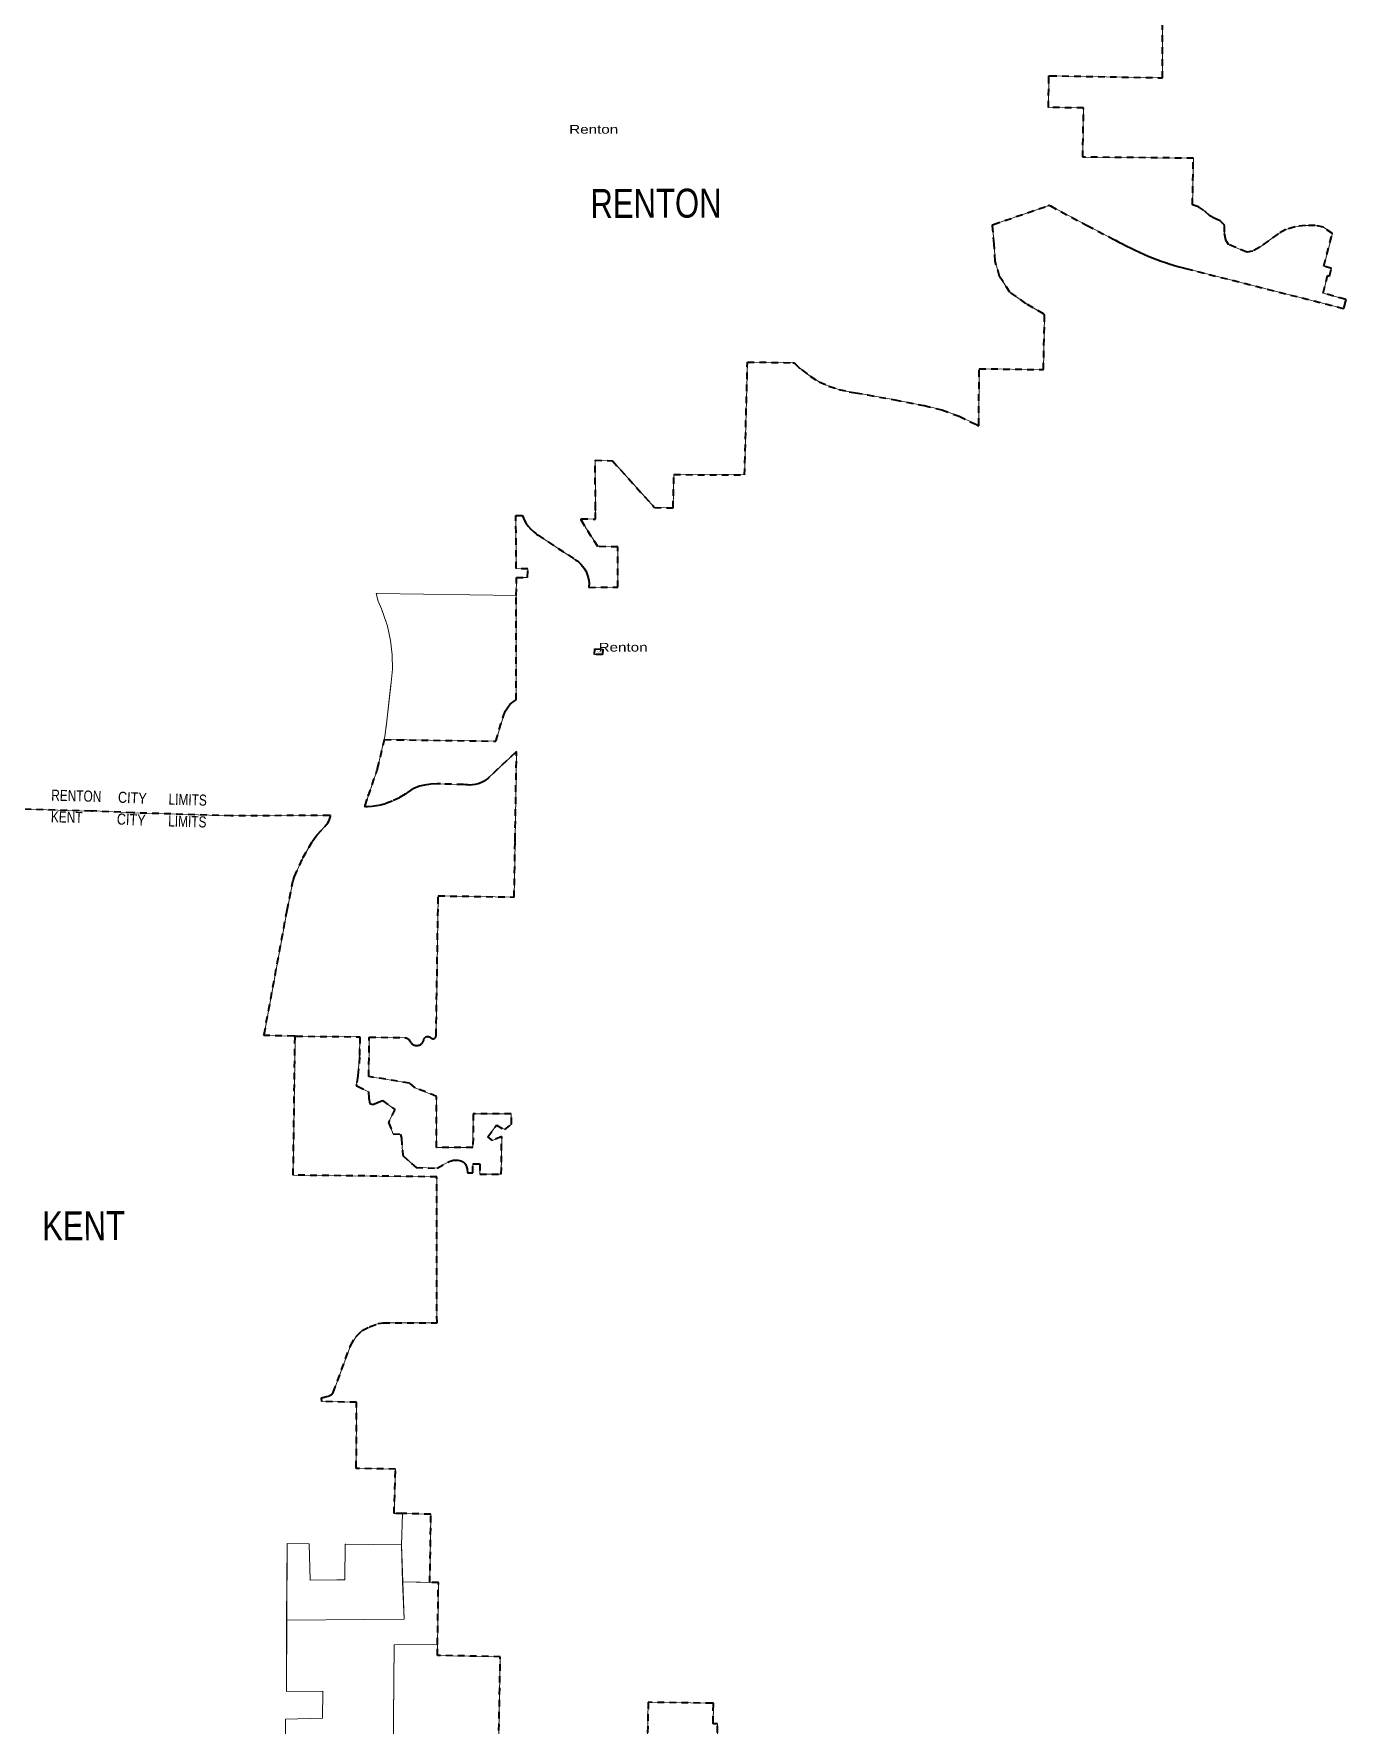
# Model space of a CAD drawing. Header units: feet. Extents: x -903180 to 1023491, y -707744 to 564635.
# Drawn here: x -307532 to -283885, y -35986 to -5495 of the extents above; entities that cross this region are included whole.
import ezdxf

# ---------------------------------------------------------------- set-up
doc = ezdxf.new("R2010")
doc.units = ezdxf.units.FT
doc.header["$LTSCALE"] = 80
doc.linetypes.add('SHORT_DASHED', pattern=[2.7, 1.5, -1.2])
doc.layers.add('13', color=7, linetype='SHORT_DASHED', lineweight=40)
doc.layers.add('58', color=7, linetype='Continuous', lineweight=13)
for name, color, linetype in [('14', 7, 'Continuous'), ('15', 7, 'Continuous'), ('36', 7, 'Continuous')]:
    doc.layers.add(name, color=color, linetype=linetype)

msp = doc.modelspace()

# ---------------------------------------------------------------- linework, layer by layer
at = {"layer": '13'}
for p, q in [((-287760.58, -9360.54), (-287685.11, -9397.15)), ((-299065.79, -17769.91), (-299035.84, -17701.97)), ((-300516.66, -23661.74), (-300511.15, -23649.22))]:
    msp.add_line(p, q, dxfattribs=at)
for points in [[(-287685.11, -9397.15), (-287608.57, -9432.68), (-287531.35, -9467.47), (-287453.89, -9500.23), (-287375.78, -9531.66), (-287296.96, -9562.38), (-287217.96, -9591.06), (-287138.44, -9618.33), (-287057.85, -9644.54), (-286977.31, -9669.06), (-286896.41, -9692.68), (-286814.85, -9714.53), (-286771.56, -9725.33), (-283955.05, -10439.9), (-283928.08, -10446.74), (-283922.22, -10424.97), (-283890.38, -10306.72), (-283885.12, -10287.16), (-283906.65, -10280.99), (-284300.97, -10168.05), (-284218.48, -9852.18), (-284182.41, -9860.67), (-284148.45, -9724.85), (-284288.14, -9681.09), (-284133.04, -9096.4), (-284293.29, -8981.52), (-284441.85, -8947.56), (-284620.13, -8947.56), (-284806.89, -8973.03), (-284972.42, -9023.96), (-285112.5, -9100.36), (-285443.57, -9342.3), (-285570.91, -9414.46), (-285677.02, -9431.44), (-286003.85, -9291.37), (-286054.79, -9214.97), (-286080.26, -9070.65), (-286080.26, -8943.32), (-286156.66, -8866.91), (-286250.04, -8824.47), (-286343.42, -8773.53), (-286453.78, -8675.91), (-286542.91, -8616.48), (-286654.42, -8578.34), (-286637.91, -7736.3), (-288632.32, -7717.73), (-288615.8, -6831.24), (-289250.96, -6821.07), (-289240.73, -6276.55), (-289240.23, -6250.1), (-289220.35, -6250.46), (-287194.84, -6286.95), (-287191.94, -4926.04)], [(-299035.84, -17701.97), (-298994.75, -17645.28), (-298953.65, -17585.27), (-298893.67, -17537.47), (-298839.24, -17501.91), (-298839.53, -15622.64), (-298834.45, -15293.09), (-298634.52, -15294.38), (-298633.03, -15140.59), (-298838.46, -15136.04), (-298845.73, -14175.56), (-298729.28, -14177.81), (-298701.41, -14245.2), (-298666.65, -14309.3), (-298625.38, -14369.42), (-298578.06, -14424.9), (-298525.19, -14475.13), (-298487.42, -14504.15), (-298466.31, -14520.26), (-298447.42, -14533.23), (-297783.47, -14968.45), (-297763.38, -14981.62), (-297743.47, -14996.6), (-297718.84, -15015.13), (-297677.96, -15053.19), (-297641.28, -15095.31), (-297609.21, -15141.04), (-297582.09, -15189.87), (-297560.23, -15241.26), (-297543.86, -15294.66), (-297533.16, -15349.48), (-297528.25, -15405.12), (-297529.18, -15460.97), (-297530.2, -15473.58), (-297008.38, -15470.68), (-297006.73, -14745.18), (-297371.41, -14736.74), (-297667.93, -14268.62), (-297667.06, -14236.47), (-297409.27, -14243.06), (-297411.19, -14089.92), (-297411.57, -14059.44), (-297411.59, -14049.92), (-297418.04, -13182.91), (-297106.71, -13191.83), (-296346.53, -14034.8), (-296012.58, -14042.08), (-295998.82, -13440.64), (-294724.91, -13447.85), (-294673.45, -11411.19), (-293855.03, -11424.91), (-293835.02, -11425.25), (-293815.03, -11443.71), (-293695.05, -11554.51), (-293542.32, -11668.44), (-293378.52, -11765.78), (-293205.44, -11845.46), (-293024.98, -11906.62), (-292839.11, -11948.58), (-292726.76, -11964.24), (-292509.14, -12002.85), (-292019.21, -12095.3), (-291569.47, -12183.24), (-291491.53, -12197.22), (-291171.32, -12275.95), (-290861.09, -12387.73), (-290564.25, -12531.32), (-290525.94, -12552.92), (-290505.94, -12564.2), (-290505.35, -12544.21), (-290497.68, -11532.19), (-289339.32, -11547.87), (-289318.63, -10577.46), (-289318.21, -10557.8), (-289338.77, -10545.48), (-289654.81, -10356.18), (-289946.08, -10149.36), (-290129.76, -9867.31), (-290208.87, -9594.59), (-290227.2, -9288.37), (-290254.98, -8956.64), (-290256.71, -8936.02), (-290238.52, -8929.79), (-289255.27, -8593.15), (-289234.8, -8586.14), (-289215.27, -8596.61), (-288553.29, -8951.51), (-288083.99, -9193.76), (-288063.99, -9205.81), (-288043.99, -9216.1), (-287979.54, -9249.24), (-287959.54, -9259.53), (-287939.54, -9268.34), (-287836.11, -9321.72), (-287760.58, -9360.54)], [(-300511.15, -23649.22), (-300506.97, -23636.19), (-300504.95, -23627.25), (-300502.91, -23619.87), (-300500.12, -23612.75), (-300496.59, -23605.96), (-300492.38, -23599.58), (-300487.52, -23593.67), (-300482.07, -23588.3), (-300476.09, -23583.53), (-300469.64, -23579.42), (-300462.8, -23576), (-300455.64, -23573.31), (-300448.23, -23571.38), (-300440.67, -23570.24), (-300433.03, -23569.9), (-300425.39, -23570.36), (-300417.85, -23571.61), (-300410.47, -23573.65), (-300403.35, -23576.45), (-300397.44, -23579.51), (-300377.4, -23596.22), (-300357.44, -23608), (-300351.82, -23609.57), (-300346.05, -23610.54), (-300340.22, -23610.9), (-300334.38, -23610.65), (-300328.6, -23609.79), (-300322.94, -23608.34), (-300317.47, -23606.3), (-300312.23, -23603.69), (-300307.3, -23600.56), (-300302.73, -23596.93), (-300298.55, -23592.83), (-300294.83, -23588.33), (-300291.6, -23583.46), (-300288.9, -23578.28), (-300286.75, -23572.84), (-300285.18, -23567.21), (-300284.21, -23561.45), (-300283.85, -23555.62), (-300283.86, -23553.86), (-300246, -21035.11), (-298876.21, -21056.3), (-298860.75, -20063.5), (-298860.37, -20043.5), (-298860.06, -20023.5), (-298835.57, -18451.47), (-298835.87, -18431.47), (-298855.87, -18450.28), (-299336.2, -18902.26), (-299354.57, -18918.25), (-299388.9, -18945.49), (-299432.49, -18973.2), (-299478.75, -18996.19), (-299527.15, -19014.23), (-299577.18, -19027.1), (-299628.28, -19034.68), (-299679.89, -19036.88), (-299714.79, -19034.7), (-299721.42, -19034.29), (-299754.79, -19031.95), (-299792.52, -19029.31), (-300205.48, -19016.24), (-300224.29, -19015.65), (-300245.48, -19015.1), (-300263.35, -19014.63), (-300377.31, -19019.68), (-300490.12, -19036.61), (-300582.29, -19060.51), (-300601.39, -19065.46), (-300622.29, -19073.87), (-300671.52, -19093.7), (-300737.46, -19128.67), (-300799.39, -19170.35), (-300800.29, -19171.05), (-300817.17, -19184.24), (-300840.29, -19199.19), (-300944.74, -19265.28), (-301076.21, -19330.32), (-301195.84, -19374.63), (-301319.44, -19406.2), (-301445.67, -19424.67), (-301522.24, -19429.39), (-301551.31, -19427.58), (-301572.28, -19426.27), (-301564.2, -19403.53), (-301505.74, -19239.02), (-301348.92, -18778.8), (-301341.71, -18757.65), (-301337.54, -18738.8), (-301213.06, -18217.18), (-300976.4, -18221.72), (-299207.86, -18245.58), (-299065.79, -17769.91)], [(-302825, -23562.7), (-302845.02, -23562.36), (-303366.3, -23553.55), (-303385.66, -23553.22), (-303382.6, -23533.21), (-302968.31, -21291.93), (-302866.32, -20778.07), (-302862.33, -20761.41), (-302854.84, -20738.07), (-302835.52, -20686.61), (-302683.65, -20348.66), (-302509, -20048.57), (-302498.17, -20028.57), (-302482.95, -20008.57), (-302430.03, -19939.05), (-302290.58, -19782.58), (-302272.76, -19762.58), (-302252.76, -19743.26), (-302234.83, -19719.04), (-302217.08, -19688.9), (-302202.58, -19657.08), (-302191.48, -19623.91), (-302188.34, -19609.76), (-302183.92, -19586.42), (-302203.91, -19586.48), (-303983.94, -19591.81), (-305748.27, -19538.43), (-306459.46, -19503.79), (-306479.44, -19506.17), (-306499.46, -19505.62), (-308507.54, -19449.95)], [(-299182.52, -37810.97), (-299126.54, -34751.85), (-300259.64, -34727.66), (-300257.4, -34528.86), (-300242.61, -33412.37), (-300396.04, -33412.28), (-300377.38, -32182.24), (-300890.37, -32169.84), (-301040.43, -32169.52), (-301015.92, -31367.79), (-301701.92, -31358.73), (-301721.92, -31358.47), (-301721.82, -31338.47), (-301716.22, -30164.45), (-302344.65, -30151.76), (-302349.15, -30084.72), (-302221.29, -30054.76), (-302166.32, -30027.25), (-302137.76, -29987.96), (-301826.77, -29144.93), (-301727.06, -28976.58), (-301614.29, -28870.37), (-301482.31, -28807.48), (-301329.81, -28746.44), (-301235.97, -28733.03), (-300267.5, -28730.1), (-300271.12, -26100.06), (-302858.97, -26070.66), (-302825.29, -23583.85), (-302825, -23562.7)], [(-302825, -23562.7), (-302805.02, -23564.06), (-301659.57, -23576.05), (-301662.3, -23938.52), (-301692.38, -24281.45), (-301718.75, -24437.87), (-301722.12, -24457.87), (-301702.12, -24467.9), (-301504.12, -24567.15), (-301495.23, -24683.55), (-301477.23, -24777.93), (-301424.41, -24793.55), (-301353.68, -24764.59), (-301252.48, -24723.14), (-301029.11, -24886.84), (-301138.67, -25121.04), (-301058.66, -25323.29), (-300923.97, -25334.96), (-300908.7, -25404.69), (-300884.43, -25717.88), (-300645.62, -25934.11), (-300263.37, -25942.7), (-300059.31, -25830.93), (-300033.34, -25818.76), (-300006.25, -25809.38), (-299978.32, -25802.88), (-299949.87, -25799.33), (-299921.2, -25798.78), (-299892.63, -25801.22), (-299864.47, -25806.64), (-299837.03, -25814.97), (-299810.61, -25826.13), (-299793.41, -25835.25), (-299780.24, -25845.68), (-299768.23, -25857.42), (-299757.52, -25870.36), (-299748.22, -25884.34), (-299740.44, -25899.22), (-299734.25, -25914.83), (-299733.17, -25918.67), (-299728.18, -25938.75), (-299725.6, -25958.67), (-299716.88, -26025.87), (-299622.43, -26025.44), (-299622.05, -25868.38), (-299493, -25868.33), (-299496.56, -26049.58), (-299109.37, -26054.95), (-299101.5, -25371.74), (-299264.81, -25446.08), (-299352.81, -25379.9), (-299197.96, -25171.18), (-299046.03, -25249.58), (-298925.65, -25152.37), (-298928.71, -24965.66), (-299614.08, -24966.59), (-299620.11, -25570.71), (-300279.12, -25571.52), (-300275.63, -24652.18), (-300660, -24494.7), (-300763.62, -24410.93), (-301496.7, -24293.48), (-301487.08, -23581.87), (-300845.53, -23591.24), (-300833.74, -23592.86), (-300822.18, -23595.7), (-300810.98, -23599.74), (-300800.26, -23604.92), (-300790.14, -23611.2), (-300780.74, -23618.5), (-300772.15, -23626.74), (-300769.21, -23630.22), (-300755.16, -23650.24), (-300745.18, -23670.22), (-300742.68, -23674.51), (-300734.59, -23685.54), (-300725.39, -23695.67), (-300715.19, -23704.78), (-300704.09, -23712.78), (-300692.21, -23719.57), (-300679.69, -23725.09), (-300666.67, -23729.26), (-300653.27, -23732.05), (-300639.66, -23733.42), (-300625.98, -23733.37), (-300612.38, -23731.88), (-300599.01, -23728.98), (-300586.02, -23724.7), (-300573.54, -23719.09), (-300561.72, -23712.2), (-300550.69, -23704.11), (-300540.56, -23694.92), (-300531.45, -23684.71), (-300523.45, -23673.61), (-300516.66, -23661.74)], [(-295207.55, -36549.15), (-295215.86, -35962.56), (-295235.89, -35962.26), (-295273.23, -35961.7), (-295292.16, -35961.42), (-295291.92, -35941.4), (-295287.94, -35610.64), (-295287.7, -35590.64), (-295307.7, -35590.34), (-296462.66, -35573.25), (-296486.54, -36797.48)]]:
    msp.add_lwpolyline(points, dxfattribs=at)
msp.add_lwpolyline([(-297282.44, -16686.21), (-297427.44, -16683.95), (-297424.26, -16583.99), (-297279.27, -16586.24)], close=True, dxfattribs=at)
at = {"layer": '58'}
for points in [[(-287296.96, -9562.38), (-287217.96, -9591.06), (-287138.44, -9618.33), (-287057.85, -9644.54), (-286977.31, -9669.06), (-286896.41, -9692.68), (-286814.85, -9714.53), (-286771.56, -9725.33), (-283955.05, -10439.9), (-283928.08, -10446.74), (-283922.22, -10424.97), (-283890.38, -10306.72), (-283885.12, -10287.16), (-283906.65, -10280.99), (-284300.97, -10168.05), (-284218.48, -9852.18), (-284182.41, -9860.67), (-284148.45, -9724.85), (-284288.14, -9681.09), (-284133.04, -9096.4), (-284293.29, -8981.52), (-284441.85, -8947.56), (-284620.13, -8947.56), (-284806.89, -8973.03), (-284972.42, -9023.96), (-285112.5, -9100.36), (-285443.57, -9342.3), (-285570.91, -9414.46), (-285677.02, -9431.44), (-286003.85, -9291.37), (-286054.79, -9214.97), (-286080.26, -9070.65), (-286080.26, -8943.32), (-286156.66, -8866.91), (-286250.04, -8824.47), (-286343.42, -8773.53), (-286453.78, -8675.91), (-286542.91, -8616.48), (-286654.42, -8578.34), (-286637.91, -7736.3), (-288632.32, -7717.73), (-288615.8, -6831.24), (-289250.96, -6821.07), (-289240.73, -6276.55), (-289240.23, -6250.1), (-289220.35, -6250.46), (-287194.84, -6286.95), (-287191.94, -4926.04)], [(-301270.07, -15859.72), (-301325.21, -15722.09), (-301360.27, -15601.94), (-301365.84, -15582.87), (-301346.11, -15583.18), (-298839.53, -15622.64), (-298834.45, -15293.09), (-298634.52, -15294.38), (-298633.03, -15140.59), (-298838.46, -15136.04), (-298845.73, -14175.56), (-298729.28, -14177.81), (-298701.41, -14245.2), (-298666.65, -14309.3), (-298625.38, -14369.42), (-298578.06, -14424.9), (-298525.19, -14475.13), (-298487.42, -14504.15), (-298466.31, -14520.26), (-298447.42, -14533.23), (-297783.47, -14968.45), (-297763.38, -14981.62), (-297743.47, -14996.6), (-297718.84, -15015.13), (-297677.96, -15053.19), (-297641.28, -15095.31), (-297609.21, -15141.04), (-297582.09, -15189.87), (-297560.23, -15241.26), (-297543.86, -15294.66), (-297533.16, -15349.48), (-297528.25, -15405.12), (-297529.18, -15460.97), (-297530.2, -15473.58), (-297008.38, -15470.68), (-297006.73, -14745.18), (-297371.41, -14736.74), (-297667.93, -14268.62), (-297667.06, -14236.47), (-297409.27, -14243.06), (-297411.19, -14089.92), (-297411.57, -14059.44), (-297411.59, -14049.92), (-297418.04, -13182.91), (-297106.71, -13191.83), (-296346.53, -14034.8), (-296012.58, -14042.08), (-295998.82, -13440.64), (-294724.91, -13447.85), (-294673.45, -11411.19), (-293855.03, -11424.91), (-293835.02, -11425.25), (-293815.03, -11443.71), (-293695.05, -11554.51), (-293542.32, -11668.44), (-293378.52, -11765.78), (-293205.44, -11845.46), (-293024.98, -11906.62), (-292839.11, -11948.58), (-292726.76, -11964.24), (-292509.14, -12002.85), (-292019.21, -12095.3), (-291569.47, -12183.24), (-291491.53, -12197.22), (-291171.32, -12275.95), (-290861.09, -12387.73), (-290564.25, -12531.32), (-290525.94, -12552.92), (-290505.94, -12564.2), (-290505.35, -12544.21), (-290497.68, -11532.19), (-289339.32, -11547.87), (-289318.63, -10577.46), (-289318.21, -10557.8), (-289338.77, -10545.48), (-289654.81, -10356.18), (-289946.08, -10149.36), (-290129.76, -9867.31), (-290208.87, -9594.59), (-290227.2, -9288.37), (-290254.98, -8956.64), (-290256.71, -8936.02), (-290238.52, -8929.79), (-289255.27, -8593.15), (-289234.8, -8586.14), (-289215.27, -8596.61), (-288553.29, -8951.51), (-288083.99, -9193.76), (-288063.99, -9205.81), (-288043.99, -9216.1), (-287979.54, -9249.24), (-287959.54, -9259.53), (-287939.54, -9268.34), (-287836.11, -9321.72), (-287760.58, -9360.54), (-287685.11, -9397.15), (-287608.57, -9432.68), (-287531.35, -9467.47), (-287453.89, -9500.23), (-287375.78, -9531.66), (-287296.96, -9562.38)], [(-300496.59, -23605.96), (-300492.38, -23599.58), (-300487.52, -23593.67), (-300482.07, -23588.3), (-300476.09, -23583.53), (-300469.64, -23579.42), (-300462.8, -23576), (-300455.64, -23573.31), (-300448.23, -23571.38), (-300440.67, -23570.24), (-300433.03, -23569.9), (-300425.39, -23570.36), (-300417.85, -23571.61), (-300410.47, -23573.65), (-300403.35, -23576.45), (-300397.44, -23579.51), (-300377.4, -23596.22), (-300357.44, -23608), (-300351.82, -23609.57), (-300346.05, -23610.54), (-300340.22, -23610.9), (-300334.38, -23610.65), (-300328.6, -23609.79), (-300322.94, -23608.34), (-300317.47, -23606.3), (-300312.23, -23603.69), (-300307.3, -23600.56), (-300302.73, -23596.93), (-300298.55, -23592.83), (-300294.83, -23588.33), (-300291.6, -23583.46), (-300288.9, -23578.28), (-300286.75, -23572.84), (-300285.18, -23567.21), (-300284.21, -23561.45), (-300283.85, -23555.62), (-300283.86, -23553.86), (-300246, -21035.11), (-298876.21, -21056.3), (-298860.75, -20063.5), (-298860.37, -20043.5), (-298860.06, -20023.5), (-298835.57, -18451.47), (-298835.87, -18431.47), (-298855.87, -18450.28), (-299336.2, -18902.26), (-299354.57, -18918.25), (-299388.9, -18945.49), (-299432.49, -18973.2), (-299478.75, -18996.19), (-299527.15, -19014.23), (-299577.18, -19027.1), (-299628.28, -19034.68), (-299679.89, -19036.88), (-299714.79, -19034.7), (-299721.42, -19034.29), (-299754.79, -19031.95), (-299792.52, -19029.31), (-300205.48, -19016.24), (-300224.29, -19015.65), (-300245.48, -19015.1), (-300263.35, -19014.63), (-300377.31, -19019.68), (-300490.12, -19036.61), (-300582.29, -19060.51), (-300601.39, -19065.46), (-300622.29, -19073.87), (-300671.52, -19093.7), (-300737.46, -19128.67), (-300799.39, -19170.35), (-300800.29, -19171.05), (-300817.17, -19184.24), (-300840.29, -19199.19), (-300944.74, -19265.28), (-301076.21, -19330.32), (-301195.84, -19374.63), (-301319.44, -19406.2), (-301445.67, -19424.67), (-301522.24, -19429.39), (-301551.31, -19427.58), (-301572.28, -19426.27), (-301564.2, -19403.53), (-301505.74, -19239.02), (-301348.92, -18778.8), (-301341.71, -18757.65), (-301337.54, -18738.8), (-301209.58, -18160.82), (-301181.96, -17975.11), (-301178.82, -17954), (-301176.74, -17935.11), (-301098.72, -17227.5), (-301096.41, -17206.53), (-301094.6, -17187.5), (-301071.73, -16947.7), (-301074.23, -16687.63), (-301103.91, -16429.25), (-301160.44, -16175.38), (-301243.19, -15928.82), (-301255.04, -15899.72), (-301263.18, -15879.72), (-301270.07, -15859.72)], [(-306479.44, -19506.17), (-306499.46, -19505.62), (-308507.54, -19449.95)], [(-308507.54, -19449.95), (-306499.46, -19505.62), (-306479.44, -19506.17)], [(-302183.92, -19586.42), (-302203.91, -19586.48), (-303983.94, -19591.81), (-305748.27, -19538.43), (-306459.46, -19503.79), (-306479.44, -19506.17)], [(-306479.44, -19506.17), (-306459.46, -19503.79), (-305748.27, -19538.43), (-303983.94, -19591.81), (-302203.91, -19586.48), (-302183.92, -19586.42)], [(-302498.17, -20028.57), (-302482.95, -20008.57), (-302430.03, -19939.05), (-302290.58, -19782.58), (-302272.76, -19762.58)], [(-302272.76, -19762.58), (-302290.58, -19782.58), (-302430.03, -19939.05), (-302482.95, -20008.57), (-302498.17, -20028.57)], [(-302272.76, -19762.58), (-302254.75, -19742.58), (-302234.85, -19715.69), (-302217.1, -19685.55), (-302202.59, -19653.73), (-302191.49, -19620.56), (-302189.1, -19609.76), (-302183.92, -19586.42)], [(-302183.92, -19586.42), (-302189.1, -19609.76), (-302191.49, -19620.56), (-302202.59, -19653.73), (-302217.1, -19685.55), (-302234.85, -19715.69), (-302254.75, -19742.58), (-302272.76, -19762.58)], [(-302862.33, -20761.41), (-302854.84, -20738.07), (-302835.52, -20686.61), (-302683.65, -20348.66), (-302509, -20048.57), (-302498.17, -20028.57)], [(-302498.17, -20028.57), (-302509, -20048.57), (-302683.65, -20348.66), (-302835.52, -20686.61), (-302854.84, -20738.07), (-302862.33, -20761.41)], [(-303385.66, -23553.22), (-303382.6, -23533.21), (-302968.31, -21291.93), (-302866.32, -20778.07), (-302862.33, -20761.41)], [(-302862.33, -20761.41), (-302866.32, -20778.07), (-302968.31, -21291.93), (-303382.6, -23533.21), (-303385.66, -23553.22)], [(-302825, -23562.7), (-302845.02, -23562.36), (-303366.3, -23553.55), (-303385.66, -23553.22)], [(-303385.66, -23553.22), (-303366.3, -23553.55), (-302845.02, -23562.36), (-302825, -23562.7)], [(-303005.62, -38078.08), (-302998.24, -35875.53), (-302331.32, -35858.05), (-302324.59, -35375.67), (-302976.65, -35378.66), (-302967.17, -32709.82), (-302570.79, -32714.54), (-302554.76, -33370.91), (-302073.74, -33364.57), (-301926.73, -33363.73), (-301925.22, -32722.22), (-301908.07, -32722.43), (-300907.62, -32734.34), (-300890.37, -32169.84), (-301040.43, -32169.52), (-301015.92, -31367.79), (-301701.92, -31358.73), (-301721.92, -31358.47), (-301721.82, -31338.47), (-301716.22, -30164.45), (-302343.32, -30150.02), (-302349.15, -30084.72), (-302221.29, -30054.76), (-302166.32, -30027.25), (-302137.76, -29987.96), (-301826.77, -29144.93), (-301727.06, -28976.58), (-301614.29, -28870.37), (-301329.81, -28746.44), (-301235.97, -28733.03), (-300268.28, -28730.1), (-300271.12, -26100.06), (-302858.94, -26068.72), (-302825.29, -23583.85), (-302825, -23562.7)], [(-302825, -23562.7), (-302805.02, -23564.06), (-301659.57, -23576.05), (-301662.3, -23938.52), (-301692.38, -24281.45), (-301718.75, -24437.87), (-301722.12, -24457.87), (-301702.12, -24467.9), (-301504.12, -24567.15), (-301495.23, -24683.55), (-301477.23, -24777.93), (-301424.41, -24793.55), (-301353.68, -24764.59), (-301252.48, -24723.14), (-301029.11, -24886.84), (-301138.67, -25121.04), (-301058.66, -25323.29), (-300923.97, -25334.96), (-300908.7, -25404.69), (-300884.43, -25717.88), (-300645.62, -25934.11), (-300263.37, -25942.7), (-300059.31, -25830.93), (-300033.34, -25818.76), (-300006.25, -25809.38), (-299978.32, -25802.88), (-299949.87, -25799.33), (-299921.2, -25798.78), (-299892.63, -25801.22), (-299864.47, -25806.64), (-299837.03, -25814.97), (-299810.61, -25826.13), (-299793.41, -25835.25), (-299780.24, -25845.68), (-299768.23, -25857.42), (-299757.52, -25870.36), (-299748.22, -25884.34), (-299740.44, -25899.22), (-299734.25, -25914.83), (-299733.17, -25918.67), (-299728.18, -25938.75), (-299725.6, -25958.67), (-299716.88, -26025.87), (-299622.43, -26025.44), (-299622.05, -25868.38), (-299493, -25868.33), (-299496.56, -26049.58), (-299109.37, -26054.95), (-299101.5, -25371.74), (-299264.81, -25446.08), (-299352.81, -25379.9), (-299197.96, -25171.18), (-299046.03, -25249.58), (-298925.65, -25152.37), (-298928.71, -24965.66), (-299614.08, -24966.59), (-299620.11, -25570.71), (-300279.12, -25571.52), (-300275.63, -24652.18), (-300660, -24494.7), (-300763.62, -24410.93), (-301496.7, -24293.48), (-301487.08, -23581.87), (-300845.53, -23591.24), (-300833.74, -23592.86), (-300822.18, -23595.7), (-300810.98, -23599.74), (-300800.26, -23604.92), (-300790.14, -23611.2), (-300780.74, -23618.5), (-300772.15, -23626.74), (-300769.21, -23630.22), (-300755.16, -23650.24), (-300745.18, -23670.22), (-300742.68, -23674.51), (-300734.59, -23685.54), (-300725.39, -23695.67), (-300715.19, -23704.78), (-300704.09, -23712.78), (-300692.21, -23719.57), (-300679.69, -23725.09), (-300666.67, -23729.26), (-300653.27, -23732.05), (-300639.66, -23733.42), (-300625.98, -23733.37), (-300612.38, -23731.88), (-300599.01, -23728.98), (-300586.02, -23724.7), (-300573.54, -23719.09), (-300561.72, -23712.2), (-300550.69, -23704.11), (-300540.56, -23694.92), (-300531.45, -23684.71), (-300523.45, -23673.61), (-300516.66, -23661.74), (-300511.15, -23649.22), (-300506.97, -23636.19), (-300504.95, -23627.25), (-300502.91, -23619.87), (-300500.12, -23612.75), (-300496.59, -23605.96)], [(-299182.52, -37810.97), (-299126.54, -34751.85), (-300259.64, -34727.66), (-300257.4, -34528.86), (-301042.33, -34536.33), (-301076.59, -38469.36)], [(-295216.14, -36528.82), (-295215.86, -35962.56), (-295235.89, -35962.26), (-295273.23, -35961.7), (-295292.16, -35961.42), (-295291.92, -35941.4), (-295287.94, -35610.64), (-295287.7, -35590.64), (-295307.7, -35590.34), (-296462.66, -35573.25), (-296486.54, -36797.48)]]:
    msp.add_lwpolyline(points, dxfattribs=at)
for points in [[(-298893.67, -17537.47), (-298953.65, -17585.27), (-299035.84, -17701.97), (-299065.79, -17769.91), (-299207.86, -18245.58), (-301213.06, -18217.18), (-301222.19, -18218.12), (-301209.58, -18160.82), (-301176.74, -17935.11), (-301094.6, -17187.5), (-301071.73, -16947.7), (-301074.23, -16687.63), (-301103.91, -16429.25), (-301160.44, -16175.38), (-301243.19, -15928.82), (-301270.07, -15859.72), (-301325.21, -15722.09), (-301365.84, -15582.87), (-301346.11, -15583.18), (-298839.53, -15622.64), (-298839.24, -17501.91)], [(-297282.44, -16686.21), (-297427.44, -16683.95), (-297424.26, -16583.99), (-297279.27, -16586.24)], [(-300890.37, -32169.84), (-300377.38, -32182.24), (-300396.04, -33412.28), (-300887.15, -33403.06), (-300907.62, -32734.34)], [(-302967.17, -32709.82), (-302570.79, -32714.54), (-302554.76, -33370.91), (-301926.73, -33363.73), (-301925.22, -32722.22), (-300907.62, -32734.34), (-300861.5, -34072.38), (-302979.17, -34093.92)], [(-300257.4, -34528.86), (-301042.33, -34536.33), (-301077, -38517.01), (-301751.91, -38521.71), (-301755.21, -38849.05), (-302304.21, -38850.27), (-302305.79, -38506.38), (-302380.47, -38505.96), (-302380.47, -38485.95), (-302380.47, -38273.8), (-302306.87, -38272.39), (-302307.66, -38099.87), (-303005.69, -38098.08), (-302998.24, -35875.53), (-302331.32, -35858.05), (-302324.59, -35375.67), (-302976.65, -35378.66), (-302979.17, -34093.92), (-300861.5, -34072.38), (-300887.15, -33403.06), (-300242.61, -33412.37)]]:
    msp.add_lwpolyline(points, close=True, dxfattribs=at)

# ---------------------------------------------------------------- texts
at = {"layer": '14', "width": 0.8}
for s, height, rotation, p in [('RENTON', 523, 0.26, (-297501.75, -8816.5)), ('RENTON', 17.61, 358.411, (-297386.33, -16643.16)), ('KENT', 522.9, 0.265, (-307381.1, -27247.68))]:
    msp.add_text(s, height=height, rotation=rotation, dxfattribs=at).set_placement(p)
at = {"layer": '15'}
for s, rotation, width, p in [('RENTON', 358.411, 0.8, (-307221.3, -19318.68)), ('CITY', 357.212, 0.85, (-306020.33, -19354.27)), ('LIMITS', 358.267, 0.8, (-305107.4, -19389.91)), ('KENT', 358.412, 0.8, (-307227.5, -19706.94)), ('CITY', 357.212, 0.85, (-306040.95, -19747.41)), ('LIMITS', 358.267, 0.8, (-305113.75, -19783.05))]:
    msp.add_text(s, height=200, rotation=rotation, dxfattribs=dict(at, width=width)).set_placement(p)
at = {"layer": '36', "width": 1.3}
for p in [(-297885.76, -7294.48), (-297355.41, -16631.22)]:
    msp.add_text('Renton', height=157.5, dxfattribs=at).set_placement(p)

doc.saveas('drawing.dxf')
